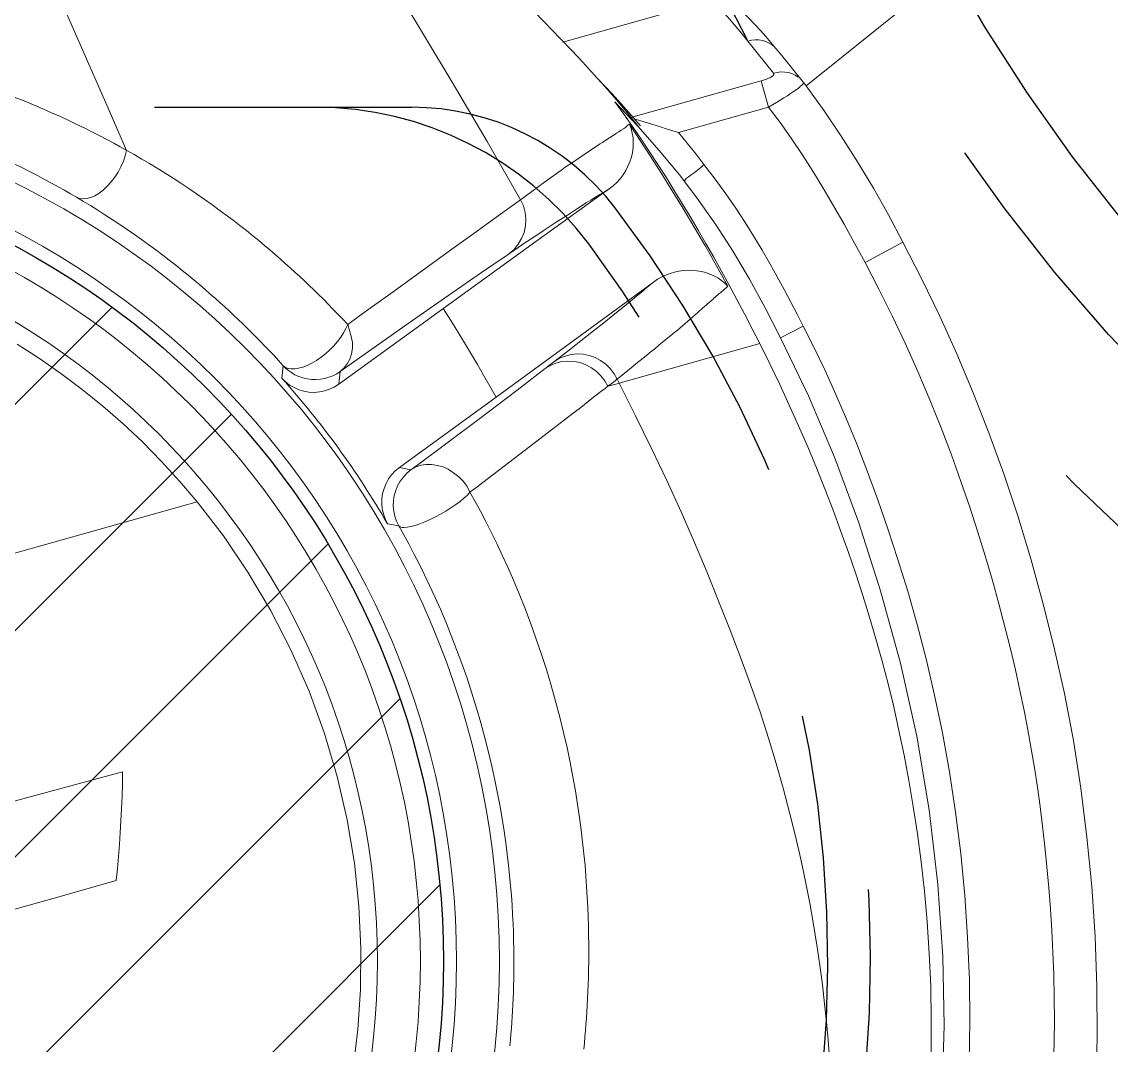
# Model space of a CAD drawing. Header units: inches. Extents: x 160917 to 162189, y -51061 to -50161.
# Drawn here: x 161518.9 to 161531.65, y -50378.98 to -50367 of the extents above; entities that cross this region are included whole.
import ezdxf

# ---------------------------------------------------------------- set-up
doc = ezdxf.new("R2010")
doc.units = ezdxf.units.IN
doc.header["$LTSCALE"] = 2
doc.header["$MEASUREMENT"] = 0
doc.linetypes.add('HIDDEN', pattern=[9.525, 6.35, -3.175])
doc.layers.get('0').update_dxf_attribs({"linetype": 'CONTINUOUS'})
for name, color, linetype, lineweight in [('PRODUCT', 1, 'CONTINUOUS', 15), ('截面', 191, 'CONTINUOUS', 15), ('枕位', 75, 'CONTINUOUS', 15)]:
    doc.layers.add(name, color=color, linetype=linetype, lineweight=lineweight)
doc.layers.add('SP', color=3, linetype='CONTINUOUS')
doc.layers.add('y-cut', color=7, linetype='CONTINUOUS')

# ---------------------------------------------------------------- blocks, each defined once
blk = doc.blocks.new('20160823.165622')
at = {"layer": '截面', "linetype": 'Continuous', "ltscale": 0.3}
h = blk.add_hatch(dxfattribs=at)
h.set_pattern_fill('ANSI31', color=256, scale=15, style=0)
h.set_pattern_definition([(45, (-3383.3948, 1002.8706), (-1.3258252, 1.3258252), [])])
h.paths.add_polyline_path([(-73.824, 61.266, 1), (-92.824, 61.266, 1)])
h.paths.add_polyline_path([(-22.197, 84.62, 0.373533), (-22.044, 83.982), (-17.561, 80.78), (-17.398, 80.674), (-17.228, 80.584), (-17.053, 80.509), (-16.871, 80.45), (-16.682, 80.406), (-16.492, 80.379), (-16.3, 80.369), (-16.106, 80.375), (-15.915, 80.399), (-15.727, 80.439), (-15.542, 80.495), (-15.363, 80.567), (-15.192, 80.655), (-15.028, 80.757), (-14.874, 80.873), (-14.732, 81.001), (-14.601, 81.141), (-14.481, 81.295), (-6.885, 91.928), (-6.779, 92.091), (-6.689, 92.26), (-6.615, 92.435), (-6.555, 92.618), (-6.511, 92.807), (-6.484, 92.997), (-6.474, 93.19), (-6.481, 93.384), (-6.504, 93.575), (-6.545, 93.764), (-6.602, 93.95), (-6.674, 94.128), (-6.761, 94.3), (-6.864, 94.465), (-6.98, 94.619), (-7.108, 94.761), (-7.249, 94.893), (-7.403, 95.013), (-12.093, 98.364, 0.382846), (-12.756, 98.29), (-13.983, 96.876), (-15.164, 95.437), (-16.3, 93.973), (-17.39, 92.485), (-18.435, 90.971), (-19.438, 89.428), (-20.4, 87.855), (-21.32, 86.252)])
h.paths.add_polyline_path([(-3.987, 77.836), (-3.979, 77.644), (-3.954, 77.453), (-3.912, 77.264), (-3.854, 77.08), (-3.78, 76.902), (-3.691, 76.73), (-3.588, 76.568), (-3.471, 76.416), (-3.34, 76.274), (-3.199, 76.144), (-3.048, 76.028), (-2.886, 75.925), (-2.714, 75.835), (2.724, 73.299, 0.401701), (3.379, 73.522), (4.215, 75.163), (5.025, 76.816), (5.808, 78.481), (6.564, 80.157), (7.293, 81.844), (7.996, 83.545), (8.673, 85.26), (9.324, 86.988), (9.949, 88.728, 0.385263), (9.688, 89.347), (4.684, 91.68), (4.503, 91.755), (4.32, 91.812), (4.133, 91.854), (3.942, 91.879), (3.748, 91.888), (3.555, 91.879), (3.363, 91.854), (3.173, 91.812), (2.989, 91.754), (2.811, 91.68), (2.638, 91.59), (2.476, 91.487), (2.323, 91.369), (2.18, 91.238), (2.051, 91.097), (1.935, 90.946), (1.832, 90.784), (1.742, 90.612), (-3.779, 78.772), (-3.854, 78.591), (-3.912, 78.408), (-3.953, 78.221), (-3.978, 78.03)])
h.paths.add_polyline_path([(-5.724, 139.049), (-5.562, 128.95), (-5.55, 128.785), (-5.523, 128.627), (-5.479, 128.473), (-5.418, 128.324), (-5.342, 128.179), (-5.252, 128.045), (-5.148, 127.921), (-5.031, 127.808), (-4.904, 127.708), (-4.767, 127.622), (-4.62, 127.551), (-4.469, 127.495), (-4.314, 127.456), (-4.155, 127.434), (-3.99, 127.427), (9.395, 127.642), (9.56, 127.653), (9.718, 127.681), (9.872, 127.725), (10.021, 127.785), (10.166, 127.862), (10.3, 127.951), (10.424, 128.055), (10.537, 128.173), (10.637, 128.3), (10.723, 128.437), (10.794, 128.583), (10.85, 128.735), (10.889, 128.89), (10.911, 129.049), (10.918, 129.214), (10.76, 139.065, 0.409527), (10.26, 139.557), (-5.224, 139.557, 0.418916)])
h.paths.add_polyline_path([(-93.609, 92.793), (-93.598, 92.6), (-93.571, 92.41), (-93.527, 92.221), (-93.467, 92.038), (-93.392, 91.862), (-93.302, 91.692), (-93.196, 91.529), (-87.589, 83.68), (-87.469, 83.527), (-87.339, 83.387), (-87.197, 83.26), (-87.043, 83.144), (-86.879, 83.041), (-86.707, 82.954), (-86.528, 82.882), (-86.342, 82.825), (-86.153, 82.785), (-85.961, 82.761), (-85.766, 82.755), (-85.573, 82.765), (-85.382, 82.792), (-85.193, 82.836), (-85.01, 82.896), (-84.834, 82.971), (-84.665, 83.061), (-84.501, 83.167), (-81.445, 85.35, 0.414214), (-81.213, 86.745), (-88.229, 96.567, 0.414214), (-89.624, 96.799), (-92.686, 94.612), (-92.838, 94.492), (-92.978, 94.362), (-93.105, 94.22), (-93.221, 94.067), (-93.323, 93.903), (-93.411, 93.732), (-93.482, 93.553), (-93.539, 93.367), (-93.579, 93.179), (-93.602, 92.987)])
h.paths.add_polyline_path([(-111.785, 86.571), (-107.088, 75.443, 0.425093), (-105.745, 74.926), (-102.029, 76.658), (-101.856, 76.748), (-101.694, 76.852), (-101.543, 76.968), (-101.401, 77.098), (-101.269, 77.241), (-101.151, 77.394), (-101.048, 77.557), (-100.958, 77.729), (-100.883, 77.908), (-100.825, 78.092), (-100.783, 78.282), (-100.758, 78.473), (-100.75, 78.666), (-100.758, 78.859), (-100.783, 79.05), (-100.825, 79.235), (-100.882, 79.418), (-100.956, 79.597), (-105.034, 88.343), (-105.124, 88.515), (-105.227, 88.677), (-105.343, 88.829), (-105.473, 88.97), (-105.616, 89.102), (-105.769, 89.219), (-105.931, 89.323), (-106.103, 89.412), (-106.281, 89.486), (-106.465, 89.544), (-106.654, 89.586), (-106.845, 89.611), (-107.037, 89.62), (-107.231, 89.611), (-107.421, 89.586), (-107.607, 89.545), (-107.789, 89.487), (-107.969, 89.413), (-111.286, 87.866, 0.403417)])
h.paths.add_polyline_path([(6.029, 102.701), (6.04, 102.519), (6.066, 102.34), (6.108, 102.163), (6.164, 101.988), (6.233, 101.819), (6.317, 101.657), (6.414, 101.501), (6.524, 101.355), (6.645, 101.218), (6.777, 101.091), (6.919, 100.976), (7.07, 100.873), (7.229, 100.783), (7.395, 100.706), (7.565, 100.644), (7.74, 100.596), (7.921, 100.561), (12.733, 99.863, 0.404229), (13.297, 100.269), (13.602, 102.074), (13.869, 103.881), (14.097, 105.692), (14.286, 107.505), (14.436, 109.321), (14.547, 111.142), (14.62, 112.97), (14.653, 114.804), (14.648, 116.644, 0.410269), (14.148, 117.137), (8.99, 117.137), (8.803, 117.129), (8.62, 117.106), (8.441, 117.068), (8.264, 117.014), (8.091, 116.945), (7.925, 116.863), (7.767, 116.767), (7.616, 116.658), (7.476, 116.537), (7.347, 116.404), (7.228, 116.261), (7.122, 116.109), (7.03, 115.948), (6.951, 115.78), (6.887, 115.606), (6.838, 115.43), (6.803, 115.248), (6.784, 115.062), (6.032, 102.885)])
h.paths.add_polyline_path([(-9.989, 114.513), (-9.984, 112.88), (-9.966, 111.248), (-9.933, 109.616), (-9.886, 107.984), (-9.826, 106.353), (-9.751, 104.722), (-9.663, 103.091, 0.356031), (-9.235, 102.625), (-4.838, 101.987), (-4.633, 101.967), (-4.431, 101.966), (-4.231, 101.983), (-4.032, 102.018), (-3.835, 102.073), (-3.646, 102.144), (-3.464, 102.233), (-3.289, 102.339), (-3.126, 102.459), (-2.975, 102.594), (-2.835, 102.744), (-2.711, 102.904), (-2.603, 103.075), (-2.509, 103.256), (-2.434, 103.444), (-2.376, 103.636), (-2.336, 103.834), (-2.313, 104.038), (-1.58, 115.926), (-1.577, 116.128), (-1.592, 116.327), (-1.625, 116.522), (-1.675, 116.716), (-1.743, 116.905), (-1.828, 117.086), (-1.929, 117.259), (-2.046, 117.424), (-2.176, 117.576), (-2.32, 117.715), (-2.477, 117.842), (-2.643, 117.954), (-2.819, 118.049), (-3.004, 118.129), (-3.194, 118.191), (-3.387, 118.236), (-3.584, 118.263), (-3.787, 118.273), (-9.457, 118.273, 0.408821), (-9.957, 117.782), (-9.98, 116.147)])
h.paths.add_polyline_path([(-117.289, 114.429), (-117.278, 113.089), (-117.245, 111.75), (-117.188, 110.413), (-117.108, 109.078), (-117.005, 107.746), (-116.879, 106.413), (-116.73, 105.082), (-116.557, 103.75), (-116.36, 102.42, 0.411006), (-115.229, 101.585), (-112.19, 102.026), (-112.009, 102.06), (-111.833, 102.108), (-111.663, 102.171), (-111.498, 102.247), (-111.338, 102.338), (-111.187, 102.441), (-111.045, 102.556), (-110.912, 102.683), (-110.791, 102.82), (-110.682, 102.967), (-110.585, 103.122), (-110.501, 103.285), (-110.431, 103.453), (-110.375, 103.628), (-110.334, 103.806), (-110.308, 103.984), (-110.297, 104.166), (-110.3, 104.35), (-110.855, 113.353), (-110.875, 113.54), (-110.91, 113.721), (-110.959, 113.898), (-111.023, 114.071), (-111.102, 114.24), (-111.194, 114.4), (-111.3, 114.552), (-111.418, 114.696), (-111.548, 114.828), (-111.688, 114.949), (-111.839, 115.059), (-111.997, 115.155), (-112.162, 115.237), (-112.335, 115.306), (-112.512, 115.359), (-112.691, 115.397), (-112.874, 115.42), (-113.061, 115.428), (-116.289, 115.428, 0.41394)])
h.paths.add_polyline_path([(-99.071, 114.42), (-99.068, 114.217), (-98.561, 105.996), (-98.539, 105.794), (-98.5, 105.598), (-98.443, 105.408), (-98.369, 105.222), (-98.277, 105.042), (-98.171, 104.872), (-98.049, 104.712), (-97.911, 104.563), (-97.762, 104.428), (-97.601, 104.307), (-97.429, 104.2), (-97.249, 104.11), (-97.061, 104.038), (-96.867, 103.982), (-96.67, 103.944), (-96.472, 103.924), (-96.272, 103.923), (-96.07, 103.939), (-93.042, 104.307, 0.379232), (-92.163, 105.3), (-92.163, 115.564, 0.414214), (-93.163, 116.564), (-96.863, 116.564), (-97.065, 116.555), (-97.262, 116.528), (-97.455, 116.483), (-97.644, 116.421), (-97.829, 116.341), (-98.005, 116.246), (-98.172, 116.134), (-98.329, 116.007), (-98.473, 115.868), (-98.603, 115.716), (-98.72, 115.551), (-98.821, 115.378), (-98.905, 115.196), (-98.974, 115.007), (-99.024, 114.813), (-99.057, 114.618)])
at = {"layer": 'y-cut', "linetype": 'ByBlock'}
blk.add_circle((-83.324, 61.266), 9.5, dxfattribs=at)
blk = doc.blocks.new('20151030.171830')
at = {"color": 8, "linetype": 'HIDDEN'}
blk.add_circle((0, 0), 21.5, dxfattribs=at)
at = {"layer": 'SP', "linetype": 'HIDDEN'}
for radius in [20, 19]:
    blk.add_circle((0, 0), radius, dxfattribs=at)
blk = doc.blocks.new('20160903.101622')
at = {"color": 8, "linetype": 'HIDDEN', "ltscale": 0.8}
blk.add_line((-13.128, -0.67), (5.121, -0.67), dxfattribs=at)
for centre, radius, start, end in [((3.997, -4.67), 4, 36.8699, 90), ((5.121, -3.67), 3, 37.4952, 90), ((-4.003, -10.67), 14.5, 142.5048, 37.4952), ((-4.003, -10.67), 14, 143.1301, 36.8699)]:
    blk.add_arc(centre, radius, start, end, dxfattribs=at)

msp = doc.modelspace()

# ---------------------------------------------------------------- linework, layer by layer
at = {"layer": 'PRODUCT', "linetype": 'ByBlock'}
for p, q in [((161519.911, -50368.008), (161519.014, -50365.971)), ((161526.979, -50366.744), (161525.234, -50367.235)), ((161527.483, -50367.028), (161527.549, -50367.1)), ((161527.4, -50367.224), (161527.702, -50367.601)), ((161527.779, -50367.371), (161528.083, -50367.748)), ((161525.81, -50367.843), (161525.642, -50367.663)), ((161525.727, -50367.757), (161525.642, -50367.663)), ((161527.556, -50367.691), (161526.032, -50368.119)), ((161527.556, -50367.691), (161527.642, -50367.999)), ((161525.916, -50367.959), (161525.81, -50367.843)), ((161527.863, -50367.864), (161527.823, -50367.89)), ((161520.127, -50368.505), (161519.911, -50368.008)), ((161525.842, -50367.937), (161526.111, -50368.219)), ((161527.642, -50367.999), (161526.587, -50368.296)), ((161527.689, -50367.972), (161527.642, -50367.999)), ((161526.388, -50368.233), (161526.225, -50368.182)), ((161526.111, -50368.219), (161526.364, -50368.504)), ((161526.639, -50368.358), (161526.587, -50368.296)), ((161525.727, -50368.392), (161525.781, -50368.356)), ((161525.349, -50368.644), (161525.618, -50368.464)), ((161525.263, -50368.702), (161525.305, -50368.673)), ((161525.305, -50368.673), (161525.349, -50368.644)), ((161525.018, -50368.878), (161525.127, -50368.798)), ((161525.127, -50368.798), (161525.184, -50368.758)), ((161524.798, -50369.04), (161525.018, -50368.878)), ((161525.722, -50368.988), (161525.776, -50368.956)), ((161524.575, -50369.199), (161524.74, -50369.082)), ((161524.74, -50369.082), (161524.798, -50369.04)), ((161525.562, -50369.086), (161525.615, -50369.053)), ((161525.615, -50369.053), (161525.669, -50369.02)), ((161525.669, -50369.02), (161525.722, -50368.988)), ((161524.365, -50369.351), (161524.575, -50369.199)), ((161525.287, -50369.261), (161525.405, -50369.185)), ((161525.405, -50369.185), (161525.508, -50369.12)), ((161525.508, -50369.12), (161525.562, -50369.086)), ((161525.157, -50369.346), (161525.287, -50369.261)), ((161523.962, -50369.642), (161524.219, -50369.456)), ((161524.894, -50369.519), (161525.002, -50369.447)), ((161525.002, -50369.447), (161525.157, -50369.346)), ((161524.917, -50369.571), (161522.612, -50371.242)), ((161524.581, -50369.73), (161524.791, -50369.588)), ((161524.791, -50369.588), (161524.894, -50369.519)), ((161529.214, -50369.577), (161528.773, -50369.817)), ((161523.221, -50370.179), (161523.962, -50369.642)), ((161524.283, -50369.934), (161524.581, -50369.73)), ((161523.938, -50370.173), (161524.283, -50369.934)), ((161525.655, -50370.517), (161526.295, -50370.046)), ((161526.222, -50370.107), (161526.295, -50370.046)), ((161523.004, -50370.334), (161523.221, -50370.179)), ((161523.385, -50370.558), (161523.938, -50370.173)), ((161526.026, -50370.271), (161526.094, -50370.215)), ((161526.094, -50370.215), (161526.154, -50370.165)), ((161526.154, -50370.165), (161526.222, -50370.107)), ((161522.854, -50370.442), (161523.004, -50370.334)), ((161525.864, -50370.403), (161525.957, -50370.328)), ((161525.957, -50370.328), (161526.026, -50370.271)), ((161526.814, -50370.401), (161526.875, -50370.348)), ((161527.604, -50370.349), (161527.781, -50370.699)), ((161522.715, -50370.543), (161522.854, -50370.442)), ((161525.713, -50370.524), (161525.864, -50370.403)), ((161526.634, -50370.558), (161526.814, -50370.401)), ((161522.627, -50371.093), (161523.385, -50370.558)), ((161524.452, -50371.396), (161525.655, -50370.517)), ((161525.595, -50370.618), (161525.713, -50370.524)), ((161526.611, -50370.578), (161526.634, -50370.558)), ((161528.05, -50370.562), (161527.781, -50370.699)), ((161525.292, -50370.856), (161525.446, -50370.736)), ((161525.446, -50370.736), (161525.595, -50370.618)), ((161526.421, -50370.735), (161526.524, -50370.652)), ((161525.029, -50371.058), (161525.292, -50370.856)), ((161525.894, -50371.23), (161527.54, -50370.767)), ((161526.306, -50370.83), (161526.363, -50370.783)), ((161526.089, -50371.004), (161526.213, -50370.905)), ((161526.213, -50370.905), (161526.25, -50370.876)), ((161521.943, -50371.171), (161521.961, -50371.026)), ((161522.612, -50371.242), (161522.627, -50371.093)), ((161524.698, -50371.312), (161525.029, -50371.058)), ((161525.908, -50371.152), (161526.056, -50371.031)), ((161526.056, -50371.031), (161526.089, -50371.004)), ((161525.761, -50371.267), (161525.802, -50371.237)), ((161525.894, -50371.23), (161525.87, -50371.183)), ((161524.246, -50371.654), (161524.698, -50371.312)), ((161525.594, -50371.395), (161525.641, -50371.358)), ((161525.641, -50371.358), (161525.684, -50371.325)), ((161524.452, -50371.396), (161523.321, -50372.218)), ((161525.424, -50371.529), (161525.594, -50371.395)), ((161524.915, -50371.921), (161525.357, -50371.581)), ((161525.357, -50371.581), (161525.424, -50371.529)), ((161523.456, -50372.247), (161523.321, -50372.218)), ((161514.334, -50374.482), (161520.953, -50372.62)), ((161523.315, -50372.901), (161523.181, -50372.876)), ((161517.508, -50376.476), (161520.079, -50375.781)), ((161520.004, -50377.053), (161519.278, -50377.26)), ((161519.278, -50377.26), (161517.839, -50377.668))]:
    msp.add_line(p, q, dxfattribs=at)
for points in [[(161524.74, -50369.082), (161524.349, -50368.399), (161523.94, -50367.706), (161523.082, -50366.281)], [(161526.979, -50366.744), (161527.027, -50366.792), (161527.074, -50366.842), (161527.121, -50366.892), (161527.168, -50366.944), (161527.214, -50366.997), (161527.26, -50367.052)], [(161525.023, -50367.008), (161524.98, -50366.963), (161524.924, -50366.904)], [(161527.261, -50366.803), (161527.339, -50366.88), (161527.413, -50366.955), (161527.483, -50367.028)], [(161525.642, -50367.663), (161525.463, -50367.468), (161525.339, -50367.335), (161525.203, -50367.192), (161525.023, -50367.008)], [(161527.26, -50367.052), (161527.307, -50367.108), (161527.353, -50367.165), (161527.4, -50367.224)], [(161527.549, -50367.1), (161527.611, -50367.171), (161527.67, -50367.24), (161527.726, -50367.306), (161527.779, -50367.371)], [(161527.4, -50367.224), (161527.442, -50367.213), (161527.485, -50367.209), (161527.529, -50367.21), (161527.571, -50367.216), (161527.612, -50367.229), (161527.651, -50367.247), (161527.687, -50367.269), (161527.713, -50367.291)], [(161527.61, -50367.673), (161527.593, -50367.679), (161527.575, -50367.685), (161527.556, -50367.691)], [(161527.643, -50367.66), (161527.627, -50367.666), (161527.61, -50367.673)], [(161527.702, -50367.601), (161527.705, -50367.605), (161527.706, -50367.61), (161527.705, -50367.615), (161527.702, -50367.62), (161527.696, -50367.626), (161527.689, -50367.633), (161527.68, -50367.639), (161527.669, -50367.646), (161527.657, -50367.653), (161527.643, -50367.66)], [(161527.702, -50367.601), (161527.745, -50367.59), (161527.788, -50367.585), (161527.832, -50367.586), (161527.874, -50367.593), (161527.915, -50367.605), (161527.954, -50367.623), (161527.99, -50367.646)], [(161526.126, -50368.237), (161526, -50368.076), (161525.866, -50367.917), (161525.727, -50367.757)], [(161528.052, -50367.71), (161528.053, -50367.712), (161528.05, -50367.719), (161528.043, -50367.728), (161528.031, -50367.741), (161528.014, -50367.756), (161527.992, -50367.774), (161527.965, -50367.794), (161527.935, -50367.816), (161527.901, -50367.839), (161527.863, -50367.864)], [(161528.083, -50367.748), (161528.292, -50368.04), (161528.493, -50368.337), (161528.686, -50368.639), (161528.87, -50368.946), (161529.047, -50369.259), (161529.215, -50369.577)], [(161520.053, -50368.463), (161519.976, -50368.421), (161519.896, -50368.378), (161519.813, -50368.334), (161519.727, -50368.29), (161519.638, -50368.245), (161519.545, -50368.2), (161519.45, -50368.154), (161519.351, -50368.108), (161519.249, -50368.063), (161519.145, -50368.017), (161519.037, -50367.971), (161518.927, -50367.925), (161518.812, -50367.879)], [(161527.823, -50367.89), (161527.78, -50367.917), (161527.735, -50367.944), (161527.689, -50367.972)], [(161525.842, -50367.937), (161525.947, -50368.081), (161526.05, -50368.225), (161526.151, -50368.372), (161526.25, -50368.519), (161526.347, -50368.669), (161526.443, -50368.819), (161526.538, -50368.972), (161526.632, -50369.125), (161526.725, -50369.28), (161526.818, -50369.437), (161526.909, -50369.596), (161527.001, -50369.756), (161527.092, -50369.919), (161527.183, -50370.083), (161527.273, -50370.25), (161527.362, -50370.42), (161527.451, -50370.592), (161527.54, -50370.767)], [(161526.144, -50368.216), (161526.034, -50368.09), (161525.916, -50367.959)], [(161528.773, -50369.818), (161528.651, -50369.589), (161528.528, -50369.368), (161528.405, -50369.153), (161528.284, -50368.946), (161528.163, -50368.746), (161528.038, -50368.552), (161527.909, -50368.362), (161527.778, -50368.178), (161527.642, -50367.999)], [(161526.122, -50368.15), (161526.093, -50368.141), (161526.072, -50368.133)], [(161526.225, -50368.182), (161526.188, -50368.171), (161526.122, -50368.15)], [(161525.776, -50368.956), (161525.822, -50368.92), (161525.865, -50368.88), (161525.905, -50368.836), (161525.94, -50368.79), (161525.971, -50368.741), (161525.997, -50368.69), (161526.019, -50368.638), (161526.037, -50368.583), (161526.049, -50368.528), (161526.057, -50368.471), (161526.059, -50368.414), (161526.056, -50368.357), (161526.047, -50368.302), (161526.033, -50368.248), (161526.013, -50368.196)], [(161525.781, -50368.356), (161525.834, -50368.32), (161525.861, -50368.302), (161525.889, -50368.285), (161525.917, -50368.269), (161525.944, -50368.252), (161525.968, -50368.234), (161525.991, -50368.214), (161526.012, -50368.195)], [(161527.166, -50370.096), (161527.034, -50369.857), (161526.903, -50369.626), (161526.773, -50369.402), (161526.643, -50369.186), (161526.515, -50368.977), (161526.389, -50368.776), (161526.265, -50368.581), (161526.141, -50368.388), (161526.013, -50368.195)], [(161526.587, -50368.296), (161526.483, -50368.263), (161526.434, -50368.247), (161526.388, -50368.233)], [(161525.618, -50368.464), (161525.673, -50368.429), (161525.7, -50368.411), (161525.727, -50368.392)], [(161526.887, -50368.668), (161526.839, -50368.606), (161526.79, -50368.544), (161526.741, -50368.482), (161526.69, -50368.42), (161526.639, -50368.358)], [(161519.54, -50369.053), (161519.576, -50369.067), (161519.617, -50369.073), (161519.66, -50369.069), (161519.707, -50369.057), (161519.755, -50369.035), (161519.804, -50369.006), (161519.853, -50368.968), (161519.9, -50368.924), (161519.946, -50368.874), (161519.988, -50368.818), (161520.027, -50368.758), (161520.06, -50368.696), (161520.089, -50368.632), (161520.111, -50368.568), (161520.127, -50368.505)], [(161522.715, -50370.543), (161522.657, -50370.481), (161522.6, -50370.421), (161522.543, -50370.362), (161522.487, -50370.304), (161522.431, -50370.247), (161522.375, -50370.192), (161522.319, -50370.138), (161522.264, -50370.085), (161522.209, -50370.032), (161522.153, -50369.98), (161522.098, -50369.929), (161522.042, -50369.878), (161521.985, -50369.827), (161521.927, -50369.776), (161521.867, -50369.724), (161521.805, -50369.67), (161521.74, -50369.616), (161521.673, -50369.56), (161521.603, -50369.503), (161521.529, -50369.444), (161521.453, -50369.384), (161521.374, -50369.323), (161521.292, -50369.262), (161521.208, -50369.199), (161521.123, -50369.137), (161521.035, -50369.074), (161520.945, -50369.012), (161520.855, -50368.95), (161520.762, -50368.889), (161520.67, -50368.829), (161520.578, -50368.771), (161520.485, -50368.714), (161520.394, -50368.658), (161520.304, -50368.605), (161520.215, -50368.554), (161520.053, -50368.463)], [(161526.364, -50368.504), (161526.603, -50368.794), (161526.824, -50369.085), (161527.029, -50369.38), (161527.227, -50369.689)], [(161519.54, -50369.053), (161519.471, -50369.012), (161519.399, -50368.971), (161519.325, -50368.929), (161519.247, -50368.886), (161519.167, -50368.843), (161519.084, -50368.799), (161518.998, -50368.755), (161518.909, -50368.71), (161518.818, -50368.664)], [(161525.184, -50368.758), (161525.223, -50368.73), (161525.243, -50368.716), (161525.263, -50368.702)], [(161526.887, -50368.668), (161526.848, -50368.703), (161526.81, -50368.736), (161526.773, -50368.766), (161526.738, -50368.792), (161526.707, -50368.812), (161526.683, -50368.83), (161526.667, -50368.847), (161526.66, -50368.859)], [(161527.143, -50369.013), (161527.019, -50368.842), (161526.887, -50368.668)], [(161525.776, -50368.956), (161525.656, -50369.041), (161524.917, -50369.571)], [(161521.961, -50371.026), (161521.907, -50370.966), (161521.853, -50370.908), (161521.799, -50370.851), (161521.746, -50370.796), (161521.694, -50370.741), (161521.641, -50370.688), (161521.589, -50370.636), (161521.538, -50370.585), (161521.486, -50370.535), (161521.434, -50370.485), (161521.383, -50370.436), (161521.33, -50370.387), (161521.277, -50370.338), (161521.222, -50370.288), (161521.166, -50370.238), (161521.107, -50370.186), (161521.047, -50370.133), (161520.984, -50370.079), (161520.918, -50370.024), (161520.849, -50369.967), (161520.778, -50369.909), (161520.704, -50369.85), (161520.627, -50369.79), (161520.549, -50369.73), (161520.469, -50369.67), (161520.386, -50369.609), (161520.303, -50369.548), (161520.218, -50369.488), (161520.132, -50369.429), (161520.046, -50369.371), (161519.959, -50369.313), (161519.873, -50369.257), (161519.788, -50369.203), (161519.704, -50369.151), (161519.621, -50369.101), (161519.54, -50369.053)], [(161524.74, -50369.082), (161524.772, -50369.155), (161524.792, -50369.231), (161524.8, -50369.31), (161524.796, -50369.388), (161524.78, -50369.465), (161524.752, -50369.537), (161524.713, -50369.604), (161524.664, -50369.663), (161524.606, -50369.713)], [(161527.904, -50370.281), (161527.826, -50370.134), (161527.745, -50369.984), (161527.659, -50369.83), (161527.568, -50369.673), (161527.472, -50369.512), (161527.37, -50369.348), (161527.26, -50369.181), (161527.143, -50369.013)], [(161524.219, -50369.456), (161524.292, -50369.403), (161524.365, -50369.351)], [(161529.215, -50369.577), (161529.435, -50370.003), (161529.646, -50370.439), (161529.848, -50370.886), (161530.04, -50371.343), (161530.223, -50371.812), (161530.396, -50372.291), (161530.56, -50372.783), (161530.714, -50373.287), (161530.856, -50373.802), (161530.988, -50374.328), (161531.108, -50374.865), (161531.212, -50375.414), (161531.299, -50375.974), (161531.371, -50376.546), (161531.426, -50377.124), (161531.465, -50377.709), (161531.487, -50378.301), (161531.49, -50378.894), (161531.473, -50379.487)], [(161527.227, -50369.689), (161527.42, -50370.013), (161527.604, -50370.349)], [(161530.98, -50379.205), (161530.986, -50378.947), (161530.989, -50378.687), (161530.987, -50378.424), (161530.981, -50378.158), (161530.971, -50377.897), (161530.958, -50377.64), (161530.942, -50377.388), (161530.923, -50377.139), (161530.901, -50376.895), (161530.877, -50376.656), (161530.851, -50376.42), (161530.822, -50376.189), (161530.79, -50375.962), (161530.756, -50375.736), (161530.719, -50375.513), (161530.679, -50375.292), (161530.635, -50375.064), (161530.586, -50374.83), (161530.533, -50374.589), (161530.475, -50374.34), (161530.41, -50374.082), (161530.34, -50373.816), (161530.264, -50373.542), (161530.182, -50373.263), (161530.094, -50372.977), (161529.998, -50372.684), (161529.895, -50372.381), (161529.783, -50372.071), (161529.662, -50371.753), (161529.531, -50371.426), (161529.389, -50371.092), (161529.243, -50370.763), (161529.092, -50370.443), (161528.935, -50370.128), (161528.773, -50369.818)], [(161527.166, -50370.096), (161527.131, -50370.06), (161527.092, -50370.027), (161527.05, -50369.998), (161527.004, -50369.973), (161526.957, -50369.952), (161526.907, -50369.935), (161526.857, -50369.923), (161526.805, -50369.914), (161526.753, -50369.909), (161526.7, -50369.908), (161526.647, -50369.911), (161526.594, -50369.918), (161526.541, -50369.93), (161526.489, -50369.945), (161526.438, -50369.964), (161526.389, -50369.987), (161526.341, -50370.014), (161526.295, -50370.046)], [(161526.975, -50370.262), (161526.99, -50370.249), (161527.004, -50370.236), (161527.018, -50370.224), (161527.031, -50370.212), (161527.045, -50370.2), (161527.058, -50370.189), (161527.071, -50370.178), (161527.084, -50370.168), (161527.096, -50370.158), (161527.108, -50370.147), (161527.121, -50370.137), (161527.132, -50370.127), (161527.144, -50370.116), (161527.155, -50370.106), (161527.166, -50370.096)], [(161523.834, -50370.354), (161523.897, -50370.455), (161523.962, -50370.559), (161524.028, -50370.667), (161524.096, -50370.778), (161524.165, -50370.893), (161524.235, -50371.012), (161524.306, -50371.136), (161524.378, -50371.264), (161524.452, -50371.396)], [(161526.875, -50370.348), (161526.894, -50370.332), (161526.912, -50370.317), (161526.929, -50370.302), (161526.945, -50370.288), (161526.975, -50370.262)], [(161528.05, -50370.562), (161527.979, -50370.423), (161527.904, -50370.281)], [(161521.961, -50371.026), (161521.986, -50371.045), (161522.017, -50371.058), (161522.053, -50371.064), (161522.095, -50371.064), (161522.14, -50371.056), (161522.19, -50371.042), (161522.242, -50371.022), (161522.295, -50370.996), (161522.349, -50370.963), (161522.403, -50370.926), (161522.456, -50370.885), (161522.506, -50370.84), (161522.553, -50370.792), (161522.596, -50370.743), (161522.635, -50370.692), (161522.668, -50370.641), (161522.695, -50370.591), (161522.715, -50370.543)], [(161522.627, -50371.093), (161522.674, -50371.052), (161522.711, -50371.004), (161522.739, -50370.949), (161522.76, -50370.887), (161522.772, -50370.82), (161522.771, -50370.753), (161522.756, -50370.683), (161522.736, -50370.613), (161522.715, -50370.543)], [(161526.524, -50370.652), (161526.545, -50370.634), (161526.567, -50370.616), (161526.611, -50370.578)], [(161529.993, -50379.175), (161530.001, -50378.705), (161529.994, -50378.219), (161529.974, -50377.723), (161529.94, -50377.23), (161529.893, -50376.74), (161529.832, -50376.254), (161529.761, -50375.782), (161529.679, -50375.326), (161529.586, -50374.885), (161529.488, -50374.46), (161529.383, -50374.055), (161529.272, -50373.668), (161529.158, -50373.295), (161529.041, -50372.938), (161528.922, -50372.597), (161528.801, -50372.269), (161528.679, -50371.954), (161528.556, -50371.652), (161528.431, -50371.362), (161528.305, -50371.083), (161528.178, -50370.817), (161528.05, -50370.562)], [(161526.363, -50370.783), (161526.401, -50370.751), (161526.421, -50370.735)], [(161527.781, -50370.699), (161528.111, -50371.379), (161528.415, -50372.098), (161528.694, -50372.856), (161528.953, -50373.664), (161529.187, -50374.51), (161529.379, -50375.364), (161529.522, -50376.228), (161529.623, -50377.1), (161529.683, -50377.945), (161529.7, -50378.754), (161529.676, -50379.536), (161529.618, -50380.285), (161529.529, -50381.001), (161529.406, -50381.684), (161529.249, -50382.335)], [(161520.953, -50372.62), (161520.746, -50372.377), (161520.532, -50372.143), (161520.311, -50371.919), (161520.082, -50371.704), (161519.847, -50371.499), (161519.606, -50371.303), (161519.358, -50371.117), (161519.105, -50370.941), (161518.846, -50370.774)], [(161526.25, -50370.876), (161526.269, -50370.861), (161526.306, -50370.83)], [(161527.54, -50370.767), (161527.658, -50371.005), (161527.774, -50371.244), (161527.886, -50371.486), (161527.995, -50371.729), (161528.101, -50371.974), (161528.204, -50372.22), (161528.302, -50372.468), (161528.398, -50372.716), (161528.489, -50372.966), (161528.578, -50373.215), (161528.664, -50373.465), (161528.746, -50373.717), (161528.825, -50373.97), (161528.9, -50374.225), (161528.973, -50374.485), (161529.042, -50374.751), (161529.108, -50375.021), (161529.17, -50375.299), (161529.229, -50375.586), (161529.284, -50375.882), (161529.336, -50376.189), (161529.385, -50376.507), (161529.43, -50376.837), (161529.468, -50377.181), (161529.499, -50377.538), (161529.525, -50377.91), (161529.541, -50378.294), (161529.548, -50378.693), (161529.547, -50379.105)], [(161525.029, -50371.058), (161525.089, -50371.022), (161525.154, -50370.995), (161525.223, -50370.978), (161525.293, -50370.971), (161525.365, -50370.976), (161525.436, -50370.99), (161525.504, -50371.015), (161525.568, -50371.05), (161525.627, -50371.093), (161525.68, -50371.145), (161525.725, -50371.203), (161525.761, -50371.267)], [(161525.137, -50370.976), (161525.197, -50370.939), (161525.262, -50370.912), (161525.331, -50370.894), (161525.402, -50370.888), (161525.473, -50370.892), (161525.544, -50370.906), (161525.612, -50370.931), (161525.677, -50370.966), (161525.736, -50371.009), (161525.789, -50371.06), (161525.834, -50371.119), (161525.87, -50371.183)], [(161521.961, -50371.026), (161521.989, -50371.054), (161522.021, -50371.081), (161522.057, -50371.107), (161522.098, -50371.131), (161522.143, -50371.152), (161522.19, -50371.169), (161522.24, -50371.181), (161522.291, -50371.187), (161522.343, -50371.189), (161522.395, -50371.185), (161522.447, -50371.176), (161522.496, -50371.161), (161522.543, -50371.143), (161522.587, -50371.12), (161522.627, -50371.093)], [(161521.943, -50371.171), (161521.987, -50371.215), (161522.035, -50371.252), (161522.087, -50371.282)], [(161522.503, -50371.302), (161522.558, -50371.276), (161522.612, -50371.242)], [(161525.761, -50371.267), (161525.872, -50371.236), (161525.894, -50371.23)], [(161525.802, -50371.237), (161525.814, -50371.227), (161525.827, -50371.217), (161525.849, -50371.199)], [(161525.849, -50371.199), (161525.86, -50371.191), (161525.908, -50371.152)], [(161528.355, -50379.132), (161528.339, -50378.926), (161528.321, -50378.715), (161528.299, -50378.498), (161528.273, -50378.275), (161528.243, -50378.046), (161528.208, -50377.811), (161528.169, -50377.569), (161528.125, -50377.32), (161528.075, -50377.065), (161528.019, -50376.803), (161527.957, -50376.534), (161527.889, -50376.257), (161527.814, -50375.974), (161527.732, -50375.683), (161527.642, -50375.386), (161527.544, -50375.081), (161527.437, -50374.769), (161527.32, -50374.45), (161527.194, -50374.124), (161527.062, -50373.79), (161526.923, -50373.447), (161526.775, -50373.096), (161526.618, -50372.738), (161526.451, -50372.372), (161526.272, -50371.996), (161526.084, -50371.613), (161525.894, -50371.23)], [(161522.087, -50371.282), (161522.142, -50371.307), (161522.201, -50371.324), (161522.261, -50371.335), (161522.322, -50371.338), (161522.385, -50371.333), (161522.445, -50371.321), (161522.503, -50371.302)], [(161525.684, -50371.325), (161525.724, -50371.295), (161525.743, -50371.281), (161525.761, -50371.267)], [(161523.456, -50372.247), (161523.538, -50372.186), (161524.246, -50371.654)], [(161524.147, -50372.508), (161524.233, -50372.444), (161524.915, -50371.921)], [(161523.321, -50372.218), (161523.272, -50372.258), (161523.23, -50372.302), (161523.194, -50372.351), (161523.164, -50372.404), (161523.141, -50372.462), (161523.124, -50372.521), (161523.115, -50372.581), (161523.114, -50372.643), (161523.12, -50372.703), (161523.133, -50372.762), (161523.153, -50372.82), (161523.181, -50372.876)], [(161523.315, -50372.901), (161523.288, -50372.847), (161523.268, -50372.789), (161523.255, -50372.729), (161523.249, -50372.668), (161523.251, -50372.607), (161523.26, -50372.547), (161523.277, -50372.488), (161523.3, -50372.432), (161523.331, -50372.379), (161523.367, -50372.33), (161523.409, -50372.286), (161523.456, -50372.247)], [(161524.147, -50372.508), (161524.116, -50372.441), (161524.071, -50372.38), (161524.016, -50372.327), (161523.953, -50372.279), (161523.89, -50372.238), (161523.832, -50372.211), (161523.767, -50372.193), (161523.696, -50372.183), (161523.632, -50372.182), (161523.575, -50372.191), (161523.517, -50372.211), (161523.456, -50372.247)], [(161523.315, -50372.901), (161523.328, -50372.913), (161523.349, -50372.92), (161523.377, -50372.922), (161523.412, -50372.918), (161523.456, -50372.909), (161523.506, -50372.896), (161523.56, -50372.878), (161523.618, -50372.855), (161523.679, -50372.828), (161523.742, -50372.797), (161523.803, -50372.763), (161523.865, -50372.728), (161523.924, -50372.691), (161523.98, -50372.652), (161524.031, -50372.615), (161524.077, -50372.578), (161524.117, -50372.543), (161524.147, -50372.508)], [(161525.479, -50379.032), (161525.487, -50378.958), (161525.493, -50378.886), (161525.5, -50378.813), (161525.505, -50378.741), (161525.511, -50378.668), (161525.516, -50378.594), (161525.52, -50378.518), (161525.524, -50378.44), (161525.528, -50378.36), (161525.531, -50378.277), (161525.534, -50378.19), (161525.536, -50378.1), (161525.537, -50378.005), (161525.538, -50377.907), (161525.538, -50377.805), (161525.536, -50377.7), (161525.534, -50377.591), (161525.531, -50377.48), (161525.526, -50377.366), (161525.521, -50377.249), (161525.513, -50377.128), (161525.504, -50377.004), (161525.494, -50376.875), (161525.481, -50376.743), (161525.466, -50376.605), (161525.449, -50376.463), (161525.429, -50376.316), (161525.407, -50376.163), (161525.381, -50376.005), (161525.352, -50375.842), (161525.32, -50375.673), (161525.283, -50375.499), (161525.243, -50375.322), (161525.198, -50375.141), (161525.15, -50374.956), (161525.098, -50374.77), (161525.042, -50374.584), (161524.982, -50374.398), (161524.92, -50374.215), (161524.856, -50374.037), (161524.79, -50373.863), (161524.723, -50373.697), (161524.657, -50373.538), (161524.59, -50373.387), (161524.524, -50373.243), (161524.46, -50373.106), (161524.396, -50372.976), (161524.332, -50372.851), (161524.27, -50372.731), (161524.208, -50372.617), (161524.147, -50372.508)], [(161522.779, -50379.254), (161522.834, -50378.8), (161522.865, -50378.333), (161522.87, -50377.849), (161522.847, -50377.354), (161522.794, -50376.853), (161522.71, -50376.346), (161522.593, -50375.838), (161522.444, -50375.335), (161522.263, -50374.839), (161522.051, -50374.354), (161521.811, -50373.887), (161521.548, -50373.443), (161521.261, -50373.02), (161520.953, -50372.62)], [(161524.614, -50378.99), (161524.621, -50378.921), (161524.627, -50378.853), (161524.632, -50378.785), (161524.637, -50378.717), (161524.641, -50378.649), (161524.645, -50378.58), (161524.649, -50378.509), (161524.652, -50378.438), (161524.655, -50378.364), (161524.657, -50378.287), (161524.659, -50378.208), (161524.66, -50378.125), (161524.661, -50378.039), (161524.661, -50377.949), (161524.66, -50377.856), (161524.658, -50377.759), (161524.655, -50377.659), (161524.651, -50377.557), (161524.646, -50377.452), (161524.64, -50377.343), (161524.632, -50377.232), (161524.622, -50377.116), (161524.611, -50376.997), (161524.598, -50376.874), (161524.583, -50376.746), (161524.566, -50376.614), (161524.547, -50376.476), (161524.524, -50376.334), (161524.499, -50376.187), (161524.471, -50376.035), (161524.439, -50375.878), (161524.404, -50375.717), (161524.365, -50375.552), (161524.322, -50375.383), (161524.275, -50375.21), (161524.224, -50375.036), (161524.17, -50374.861), (161524.113, -50374.686), (161524.053, -50374.515), (161523.991, -50374.348), (161523.928, -50374.184), (161523.864, -50374.027), (161523.801, -50373.877), (161523.737, -50373.734), (161523.674, -50373.598), (161523.612, -50373.468), (161523.551, -50373.345), (161523.491, -50373.227), (161523.431, -50373.113), (161523.372, -50373.005), (161523.315, -50372.901)], [(161520.079, -50375.781), (161520.077, -50375.926), (161520.073, -50376.07), (161520.068, -50376.213), (161520.061, -50376.354), (161520.053, -50376.494), (161520.043, -50376.634), (161520.032, -50376.774), (161520.019, -50376.914), (161520.004, -50377.053)]]:
    msp.add_lwpolyline(points, dxfattribs=at)
for radius in [10.155, 9.652, 9.5, 9.229, 8.726]:
    msp.add_circle((161514.337, -50377.999), radius, dxfattribs=at)
msp.add_arc((161514.337, -50377.999), 10.221, 30.0827, 41.9173, dxfattribs=at)
at = {"layer": '枕位', "linetype": 'ByBlock', "ltscale": 0.3}
msp.add_line((161528.083, -50367.748), (161536.785, -50360.751), dxfattribs=at)

# ---------------------------------------------------------------- block references
at = {"linetype": 'ByBlock'}
msp.add_blockref('20160903.101622', (161518.341, -50367.329), dxfattribs=at)
at = {"layer": 'SP', "linetype": 'ByBlock', "ltscale": 0.3}
msp.add_blockref('20151030.171830', (161546.428, -50357.211), dxfattribs=at)
at = {"layer": 'y-cut', "linetype": 'ByBlock'}
msp.add_blockref('20160823.165622', (161597.661, -50439.265), dxfattribs=at)

doc.saveas('drawing.dxf')
